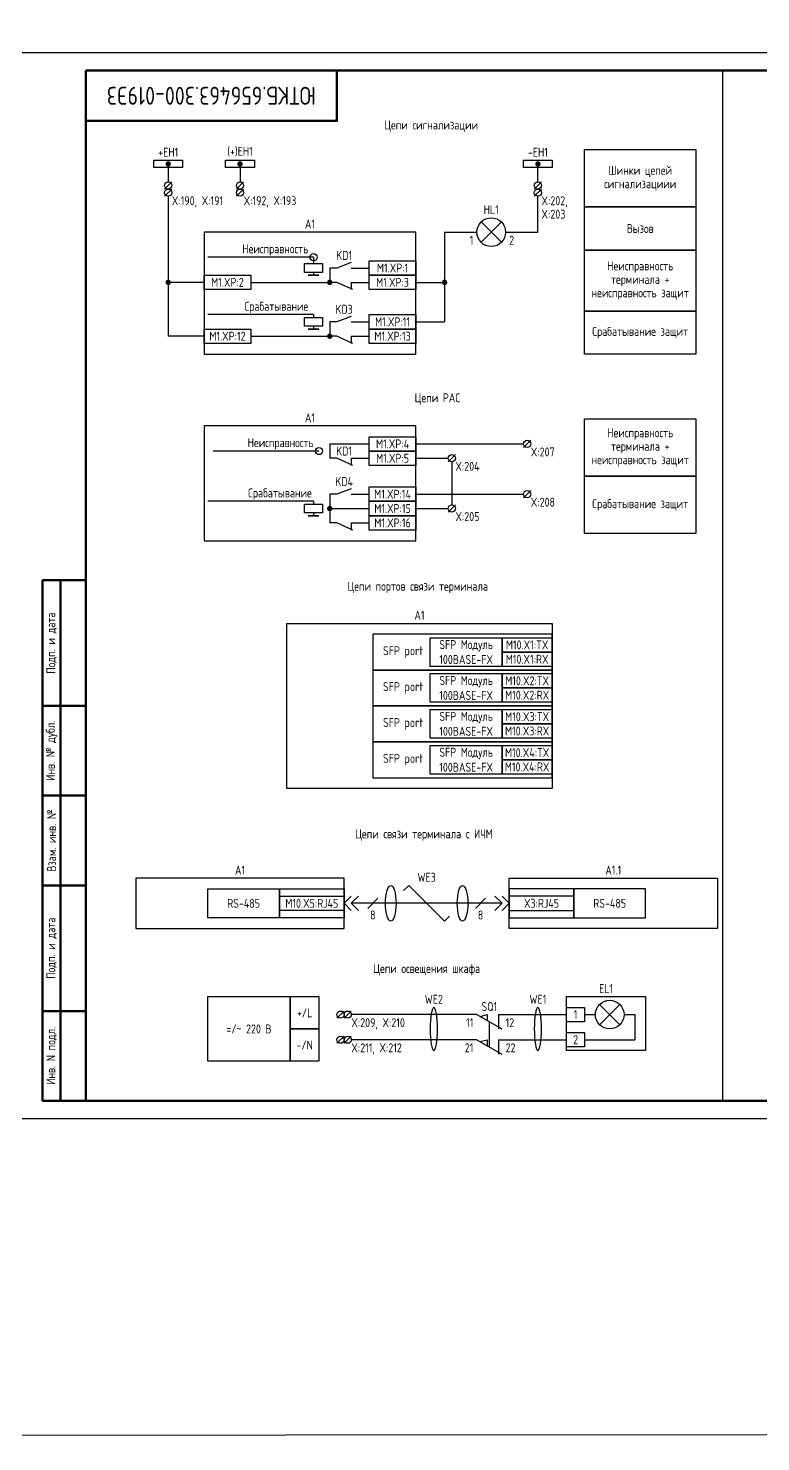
# Model space of a CAD drawing. Header units: millimetres. Extents: x -920 to 3495, y -90 to 589.
# Drawn here: x 1684 to 1888.1, y -90 to 303.8 of the extents above; entities that cross this region are included whole.
import ezdxf

# ---------------------------------------------------------------- set-up
doc = ezdxf.new("R2010")
doc.units = ezdxf.units.MM
doc.styles.add('Gost_type_A', font='GOST_A.TTF')

# ---------------------------------------------------------------- blocks, each defined once
blk = doc.blocks.new('POINT')
at = {"const_width": 0.75}
blk.add_lwpolyline([(-0.375, 0, 1), (0.375, 0, 1)], format="xyb", close=True, dxfattribs=at)
blk = doc.blocks.new('Шинка')
blk.add_lwpolyline([(-4, 1), (4, 1), (4, -1), (-4, -1)], close=True)
blk.add_blockref('POINT', (0, 0))
blk = doc.blocks.new('Штамп угловой верхний')
at = {"lineweight": 50}
blk.add_lwpolyline([(0, 0), (70, 0), (70, -14), (0, -14)], close=True, dxfattribs=at)
blk = doc.blocks.new('Формат_А3')
blk.add_lwpolyline([(-420, 297), (0, 297), (0, 0), (-420, 0)], close=True)
at = {"lineweight": 50}
blk.add_lwpolyline([(-400, 292), (-5, 292), (-5, 5), (-400, 5)], close=True, dxfattribs=at)
blk = doc.blocks.new('Штамп левый нижний')
at = {"lineweight": 50}
for points in [[(-12, 145), (-7, 145), (-7, 110), (-12, 110)], [(-7, 145), (0, 145), (0, 110), (-7, 110)], [(-12, 110), (-7, 110), (-7, 85), (-12, 85)], [(-7, 110), (0, 110), (0, 85), (-7, 85)], [(-12, 85), (-7, 85), (-7, 60), (-12, 60)], [(-7, 85), (0, 85), (0, 60), (-7, 60)], [(-12, 60), (-7, 60), (-7, 25), (-12, 25)], [(-7, 60), (0, 60), (0, 25), (-7, 25)], [(-12, 25), (-7, 25), (-7, 0), (-12, 0)], [(-7, 25), (0, 25), (0, 0), (-7, 0)]]:
    blk.add_lwpolyline(points, close=True, dxfattribs=at)
at = {"char_height": 2.5, "attachment_point": 5, "rotation": 90, "style": 'Gost_type_A'}
for s, insert, width in [('Подп. и дата', (-9.5, 127.5), 35), ('Инв. № дубл.', (-9.5, 97.5), 25), ('Взам. инв. №', (-9.5, 72.5), 25), ('Подп. и дата', (-9.5, 42.5), 35), ('Инв. N подл.', (-9.5, 12.5), 25)]:
    blk.add_mtext(s, dxfattribs=dict(at, insert=insert, width=width))

msp = doc.modelspace()

# ---------------------------------------------------------------- linework, layer by layer
for p, q in [((1877.5, 5), (1877.5, 292)), ((1723, 266), (1723, 261)), ((1743, 265), (1743, 261)), ((1826, 261), (1826, 266)), ((1724, 261), (1722, 259)), ((1744, 261), (1742, 259)), ((1827, 261), (1825, 259)), ((1724, 259), (1722, 257)), ((1723, 257), (1723, 218)), ((1744, 259), (1742, 257)), ((1827, 259), (1825, 257)), ((1826, 259), (1826, 259.01)), ((1826, 259), (1826, 259.01)), ((1826, 247), (1826, 257)), ((1810.17, 249.83), (1815.83, 244.17)), ((1815.83, 249.83), (1810.17, 244.17)), ((1800, 247), (1809, 247)), ((1800, 247), (1800, 222)), ((1817, 247), (1826, 247)), ((1763.5, 240), (1734, 240)), ((1763.5, 240), (1763.5, 238.25)), ((1733, 233), (1723, 233)), ((1763.5, 235.75), (1763.5, 235)), ((1774, 233), (1774, 231)), ((1792, 233), (1800, 233)), ((1763.5, 224), (1734, 224)), ((1763.5, 224), (1763.5, 223.25)), ((1763.5, 220.75), (1763.5, 220)), ((1792, 222), (1800, 222)), ((1733, 218), (1723, 218)), ((1774, 218), (1774, 216)), ((1765, 186), (1735.5, 186)), ((1768, 188), (1768, 184)), ((1792, 188), (1822, 188)), ((1824.01, 189), (1822.01, 187)), ((1774, 184), (1774, 182)), ((1792, 184), (1801, 184)), ((1803, 185), (1801, 183)), ((1802, 183), (1802, 171)), ((1792, 174), (1822, 174)), ((1824.01, 175), (1822.01, 173)), ((1763.5, 172), (1734, 172)), ((1763.5, 172), (1763.5, 171.25)), ((1792, 170), (1801, 170)), ((1803, 171), (1801, 169)), ((1763.5, 168.75), (1763.5, 168)), ((1774, 166), (1774, 164)), ((1788.53, 63.53), (1790, 65)), ((1790, 65), (1800, 55)), ((1772, 60), (1774, 62)), ((1772, 60), (1774, 62)), ((1772, 60), (1774, 58)), ((1772, 60), (1774, 58)), ((1774, 60), (1776, 62)), ((1774, 60), (1776, 62)), ((1816, 60), (1774, 60)), ((1774, 60), (1776, 58)), ((1774, 60), (1776, 58)), ((1781.41, 61.41), (1778.59, 58.59)), ((1811.41, 61.41), (1808.59, 58.59)), ((1816, 60), (1814, 62)), ((1816, 60), (1814, 62)), ((1816, 60), (1814, 58)), ((1816, 60), (1814, 58)), ((1818, 60), (1816, 62)), ((1818, 60), (1816, 62)), ((1818, 60), (1816, 58)), ((1818, 60), (1816, 58)), ((1800, 55), (1801.41, 56.41)), ((1843.17, 31.83), (1848.83, 26.17)), ((1848.83, 31.83), (1843.17, 26.17)), ((1772.01, 30), (1770.01, 28)), ((1774.01, 30), (1772.01, 28)), ((1809, 29), (1774.01, 29)), ((1809, 29), (1815.92, 25)), ((1809.87, 28.5), (1811.87, 29)), ((1811.87, 29), (1811.87, 27.34)), ((1815, 29), (1815, 25)), ((1815, 29), (1834, 29)), ((1839, 29), (1842, 29)), ((1850, 29), (1853, 29)), ((1853, 29), (1853, 22)), ((1772.01, 23), (1770.01, 21)), ((1774.01, 23), (1772.01, 21)), ((1809, 22), (1774.01, 22)), ((1809, 22), (1815.92, 18)), ((1809.87, 21.5), (1811.87, 22)), ((1811.87, 22), (1811.87, 20.34)), ((1815, 22), (1815, 18)), ((1815, 22), (1834, 22)), ((1839, 22), (1853, 22))]:
    msp.add_line(p, q)
at = {"ltscale": 1.08}
for p, q in [((1770, 237), (1768, 237)), ((1768, 237), (1768, 233)), ((1774, 237), (1779, 237)), ((1746, 233), (1768, 233)), ((1770, 233), (1768, 233)), ((1774, 233), (1779, 233)), ((1770, 222), (1768, 222)), ((1768, 222), (1768, 218)), ((1774, 222), (1779, 222)), ((1746, 218), (1768, 218)), ((1770, 218), (1768, 218)), ((1774, 218), (1779, 218)), ((1768, 188), (1779, 188)), ((1770, 184), (1768, 184)), ((1774, 184), (1779, 184)), ((1770, 174), (1768, 174)), ((1768, 174), (1768, 166)), ((1774, 174), (1779, 174)), ((1768, 170), (1779, 170)), ((1770, 166), (1768, 166)), ((1774, 166), (1779, 166))]:
    msp.add_line(p, q, dxfattribs=at)
at = {"ltscale": 4.32}
for p, q in [((1774, 238.5), (1770, 237)), ((1774.39, 231), (1770, 233)), ((1774, 223.5), (1770, 222)), ((1774.39, 216), (1770, 218)), ((1774.39, 182), (1770, 184)), ((1774, 175.5), (1770, 174)), ((1774.39, 164), (1770, 166))]:
    msp.add_line(p, q, dxfattribs=at)
at = {"ltscale": 0.5}
msp.add_line((1812.46, 27), (1812.46, 20), dxfattribs=at)
at = {"color": 94, "lineweight": 30}
msp.add_lwpolyline([(-920, 586), (3495, 589), (3495, -87), (-920, -90)], close=True, dxfattribs=at)
for points in [[(1839, 270), (1870, 270), (1870, 254), (1839, 254)], [(1870, 242), (1839, 242), (1839, 254), (1870, 254)], [(1733, 213), (1792, 213), (1792, 247), (1733, 247)], [(1870, 225), (1839, 225), (1839, 242), (1870, 242)], [(1766, 238.25), (1766, 235.75), (1761, 235.75), (1761, 238.25)], [(1779, 239), (1792, 239), (1792, 235), (1779, 235)], [(1733, 235), (1746, 235), (1746, 231), (1733, 231)], [(1765, 235), (1762, 235)], [(1779, 235), (1792, 235), (1792, 231), (1779, 231)], [(1870, 213), (1839, 213), (1839, 225), (1870, 225)], [(1766, 223.25), (1766, 220.75), (1761, 220.75), (1761, 223.25)], [(1779, 224), (1792, 224), (1792, 220), (1779, 220)], [(1733, 220), (1746, 220), (1746, 216), (1733, 216)], [(1765, 220), (1762, 220)], [(1779, 220), (1792, 220), (1792, 216), (1779, 216)], [(1733, 161), (1792, 161), (1792, 193), (1733, 193)], [(1870, 179), (1839, 179), (1839, 195), (1870, 195)], [(1779, 190), (1792, 190), (1792, 186), (1779, 186)], [(1779, 186), (1792, 186), (1792, 182), (1779, 182)], [(1870, 163), (1839, 163), (1839, 179), (1870, 179)], [(1779, 176), (1792, 176), (1792, 172), (1779, 172)], [(1766, 171.25), (1766, 168.75), (1761, 168.75), (1761, 171.25)], [(1779, 172), (1792, 172), (1792, 168), (1779, 168)], [(1765, 168), (1762, 168)], [(1779, 168), (1792, 168), (1792, 164), (1779, 164)], [(1756, 138), (1830, 138), (1830, 92), (1756, 92)], [(1780, 125), (1830, 125), (1830, 135), (1780, 135)], [(1796, 134), (1816, 134), (1816, 126), (1796, 126)], [(1816, 134), (1830, 134), (1830, 130), (1816, 130)], [(1816, 130), (1830, 130), (1830, 126), (1816, 126)], [(1780, 115), (1830, 115), (1830, 125), (1780, 125)], [(1796, 124), (1816, 124), (1816, 116), (1796, 116)], [(1816, 124), (1830, 124), (1830, 120), (1816, 120)], [(1816, 120), (1830, 120), (1830, 116), (1816, 116)], [(1780, 105), (1830, 105), (1830, 115), (1780, 115)], [(1796, 114), (1816, 114), (1816, 106), (1796, 106)], [(1816, 114), (1830, 114), (1830, 110), (1816, 110)], [(1816, 110), (1830, 110), (1830, 106), (1816, 106)], [(1780, 95), (1830, 95), (1830, 105), (1780, 105)], [(1796, 104), (1816, 104), (1816, 96), (1796, 96)], [(1816, 104), (1830, 104), (1830, 100), (1816, 100)], [(1816, 100), (1830, 100), (1830, 96), (1816, 96)], [(1714, 53), (1772, 53), (1772, 67), (1714, 67)], [(1876, 53), (1818, 53), (1818, 67), (1876, 67)], [(1734, 64), (1754, 64), (1754, 56), (1734, 56)], [(1754, 64), (1772, 64), (1772, 56), (1754, 56)], [(1836, 64), (1818, 64), (1818, 56), (1836, 56)], [(1856, 64), (1836, 64), (1836, 56), (1856, 56)], [(1754, 62), (1772, 62), (1772, 58), (1754, 58)], [(1836, 62), (1818, 62), (1818, 58), (1836, 58)], [(1757, 16), (1734, 16), (1734, 34), (1757, 34)], [(1765, 25), (1757, 25), (1757, 34), (1765, 34)], [(1834, 34), (1856, 34), (1856, 19), (1834, 19)], [(1834, 31), (1839, 31), (1839, 27), (1834, 27)], [(1765, 16), (1757, 16), (1757, 25), (1765, 25)], [(1834, 24), (1839, 24), (1839, 20), (1834, 20)]]:
    msp.add_lwpolyline(points, close=True)
for centre, radius in [((1723, 260), 1), ((1743, 260), 1), ((1826, 260), 1), ((1723, 258), 1), ((1743, 258), 1), ((1826, 258), 1), ((1813, 247), 4), ((1763.5, 240), 1), ((1765, 186), 1), ((1823.01, 188), 1), ((1802, 184), 1), ((1823.01, 174), 1), ((1802, 170), 1), ((1846, 29), 4), ((1771.01, 29), 1), ((1773.01, 29), 1), ((1771.01, 22), 1), ((1773.01, 22), 1)]:
    msp.add_circle(centre, radius)
for centre in [(1785, 60), (1805, 60)]:
    msp.add_ellipse(centre, major_axis=(0, -5), ratio=0.293778)
at = {"extrusion": (0, 0, -1)}
for centre in [(1797, 25), (1826, 25)]:
    msp.add_ellipse(centre, major_axis=(0, -6), ratio=0.166667, dxfattribs=at)

# ---------------------------------------------------------------- block references
at = {"color": 1}
for name, p in [('Формат_А3', (2100, 0)), ('Штамп левый нижний', (1700, 5))]:
    msp.add_blockref(name, p, dxfattribs=at)
for name, p in [('Штамп угловой верхний', (1700, 292)), ('Шинка', (1723, 266)), ('Шинка', (1743, 266)), ('Шинка', (1826, 266)), ('POINT', (1723, 233)), ('POINT', (1768, 233)), ('POINT', (1800, 233)), ('POINT', (1768, 218)), ('POINT', (1768, 170))]:
    msp.add_blockref(name, p)

# ---------------------------------------------------------------- texts
at = {"insert": (1735, 285), "char_height": 5, "width": 70, "attachment_point": 5, "rotation": 180, "style": 'Gost_type_A'}
msp.add_mtext('ЮТКБ.656463.300-019Э3', dxfattribs=at)
at = {"char_height": 2.5, "style": 'Gost_type_A'}
for s, insert, width, attachment_point, line_spacing_factor in [('Цепи сигнализации', (1796.25, 276.5), 197.5, 5, 0.9), ('Шинки цепей сигнализациии', (1854.5, 262), 31, 5, 0.9), ('X:190, X:191', (1724, 257), 16, 1, 0.9), ('X:192, X:193', (1744, 257), 16, 1, 0.9), ('X:202,\\PX:203', (1827, 257), 16, 1, 0.9), ('A1', (1762.5, 248), 59, 8, 0.9), ('Вызов', (1854.5, 248), 31, 5, 0.9), ('Неисправность', (1762, 242), 37, 6, 0.8), ('Неисправность терминала + неисправность защит', (1854.5, 233.5), 31, 5, 0.9), ('Срабатывание защит', (1854.5, 219), 31, 5, 0.9), ('Цепи РАС', (1798, 200.5), 191.9988, 5, 0.9), ('A1', (1762.5, 194), 59, 8, 0.9), ('Неисправность', (1763.5, 188), 37, 6, 0.8), ('Неисправность терминала + неисправность защит', (1854.5, 187), 31, 5, 0.9), ('X:207', (1824.01, 187), 8, 1, 0.9), ('X:204', (1803.01, 183), 8, 1, 0.9), ('X:208', (1824.01, 173), 8, 1, 0.9), ('Срабатывание защит', (1854.5, 171), 31, 5, 0.9), ('X:205', (1803.01, 169), 8, 1, 0.9), ('Цепи портов связи терминала', (1792.5, 148), 197, 5, 0.9), ('A1', (1793, 139), 74.0002, 8, 0.9), ('Цепи связи терминала с ИЧМ', (1794.25, 79), 197.5, 5, 0.9), ('A1', (1743, 68), 58.0002, 8, 0.9), ('A1.1', (1847, 68), 58.0002, 8, 0.9), ('Цепи освещения шкафа', (1795, 41.5), 122, 5, 0.9), ('EL1', (1845, 35), 21.9942, 8, 0.9), ('+/L', (1761, 29.5), 8, 5, 0.9), ('X:209, X:210', (1774.01, 28), 17.9949, 1, 0.9), ('=/~ 220 В', (1745.5, 25), 23, 5, 0.9), ('-/N', (1761, 20.5), 8, 5, 0.9), ('X:211, X:212', (1774.01, 21), 17.9949, 1, 0.9)]:
    msp.add_mtext(s, dxfattribs=dict(at, insert=insert, width=width, attachment_point=attachment_point, line_spacing_factor=line_spacing_factor))
for s, insert, width, attachment_point in [('+EH1', (1723, 268), 10, 8), ('(+)EH1', (1743, 268), 10, 8), ('-EH1', (1826, 268), 10, 8), ('HL1', (1813, 252), 14, 8), ('1', (1808, 246), 6, 3), ('2', (1818, 246), 6, 1), ('KD1', (1772, 240.5), 8, 5), ('M1.XP:1', (1785.5, 237), 13, 5), ('M1.XP:2', (1739.5, 233), 13, 5), ('M1.XP:3', (1785.5, 233), 13, 5), ('KD3', (1772, 225.5), 8, 5), ('M1.XP:11', (1785.5, 222), 13, 5), ('M1.XP:12', (1739.5, 218), 13, 5), ('M1.XP:13', (1785.5, 218), 13, 5), ('M1.XP:4', (1785.5, 188), 13, 5), ('KD1', (1772, 186), 8, 5), ('M1.XP:5', (1785.5, 184), 13, 5), ('KD4', (1772, 177.5), 8, 5), ('M1.XP:14', (1785.5, 174), 13, 5), ('M1.XP:15', (1785.5, 170), 13, 5), ('M1.XP:16', (1785.5, 166), 13, 5), ('SFP port', (1794, 130), 20, 6), ('SFP Mодуль 100BASE-FX', (1806, 130), 19.9998, 5), ('M10.X1:TX', (1823, 132), 14, 5), ('M10.X1:RX', (1823, 128), 14, 5), ('SFP Mодуль 100BASE-FX', (1806, 120), 19.9998, 5), ('M10.X2:TX', (1823, 122), 14, 5), ('SFP port', (1794, 120), 20, 6), ('M10.X2:RX', (1823, 118), 14, 5), ('SFP port', (1794, 110), 20, 6), ('SFP Mодуль 100BASE-FX', (1806, 110), 19.9998, 5), ('M10.X3:TX', (1823, 112), 14, 5), ('M10.X3:RX', (1823, 108), 14, 5), ('SFP Mодуль 100BASE-FX', (1806, 100), 19.9998, 5), ('M10.X4:TX', (1823, 102), 14, 5), ('SFP port', (1794, 100), 20, 6), ('M10.X4:RX', (1823, 98), 14, 5), ('WE3', (1795, 66), 20, 8), ('RS-485', (1744, 60), 19.9998, 5), ('M10.X5:RJ45', (1763, 60), 18.0002, 5), ('X3:RJ45', (1827, 60), 18.0002, 5), ('RS-485', (1846, 60), 19.9998, 5), ('8', (1780, 58), 20, 2), ('8', (1810, 58), 20, 2), ('WE2', (1797, 32), 10, 8), ('SQ1', (1812.46, 30), 10, 8), ('WE1', (1826, 32), 10, 8), ('11', (1808, 28), 6, 3), ('12', (1817, 28), 6, 1), ('1', (1836.5, 29), 5, 5), ('21', (1808, 21), 6, 3), ('22', (1817, 21), 6, 1), ('2', (1836.5, 22), 5, 5)]:
    msp.add_mtext(s, dxfattribs=dict(at, insert=insert, width=width, attachment_point=attachment_point))
at = {"color": 6, "char_height": 2.5, "width": 37, "attachment_point": 6, "line_spacing_factor": 0.8, "style": 'Gost_type_A'}
for insert in [(1762, 226), (1763, 174)]:
    msp.add_mtext('Срабатывание', dxfattribs=dict(at, insert=insert))

doc.saveas('drawing.dxf')
